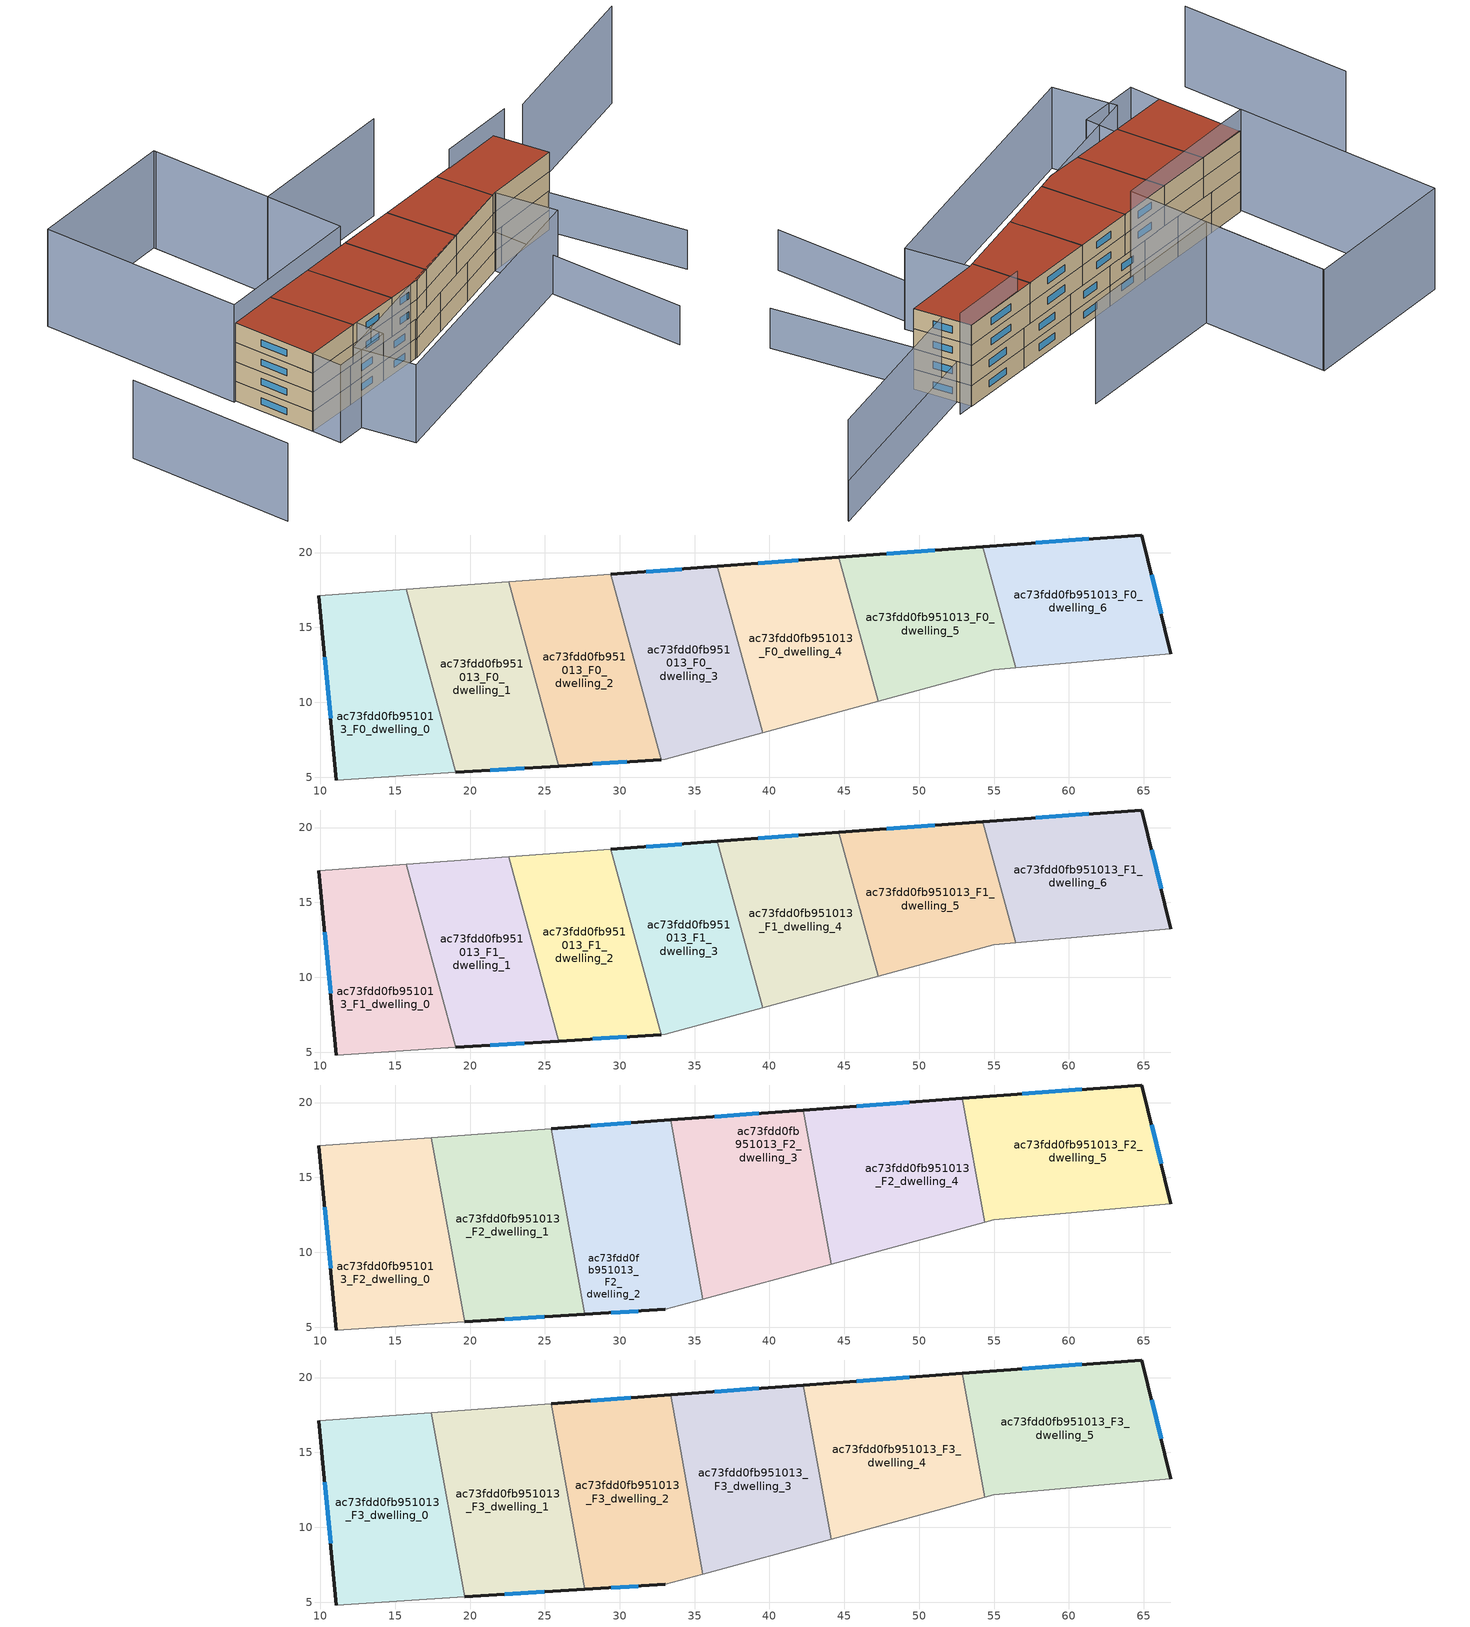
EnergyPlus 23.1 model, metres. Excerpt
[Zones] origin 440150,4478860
ac73fdd0fb951013_F0_dwelling_0
 floor ground (EU_floor_Construction): 15.72,17.54 19.05,5.31 11.08,4.81 9.89,17.11 z0
 wall outside (EU_wall_Construction): 9.89,17.11 11.08,4.81 z0:3
 wall to ac73fdd0fb951013_F0_dwelling_1 (EU_wall_Construction): 19.05,5.31 15.72,17.54 z0:3
 wall adiabatic (EU_wall_Construction): 11.08,4.81 19.05,5.31 / 15.72,17.54 9.89,17.11 z0:3
 window (EU_Window_Construction): 10.28,12.99 10.68,8.92 z1:2
ac73fdd0fb951013_F0_dwelling_1
 floor ground (EU_floor_Construction): 22.57,18.04 25.92,5.74 19.05,5.31 15.72,17.54 z0
 wall outside (EU_wall_Construction): 19.05,5.31 25.92,5.74 z0:3
 wall to ac73fdd0fb951013_F0_dwelling_2 (EU_wall_Construction): 25.92,5.74 22.57,18.04 z0:3
 wall adiabatic (EU_wall_Construction): 22.57,18.04 15.72,17.54 z0:3
 window (EU_Window_Construction): 21.35,5.45 23.63,5.6 z1:2
ac73fdd0fb951013_F0_dwelling_2
 floor ground (EU_floor_Construction): 29.38,18.55 32.76,6.17 25.92,5.74 22.57,18.04 z0
 wall outside (EU_wall_Construction): 25.92,5.74 32.76,6.17 z0:3
 wall to ac73fdd0fb951013_F0_dwelling_3 (EU_wall_Construction): 32.76,6.17 29.38,18.55 z0:3
 wall adiabatic (EU_wall_Construction): 29.38,18.55 22.57,18.04 z0:3
 window (EU_Window_Construction): 28.21,5.88 30.47,6.03 z1:2
ac73fdd0fb951013_F0_dwelling_3
 floor ground (EU_floor_Construction): 36.53,19.08 39.55,7.96 33.02,6.19 32.76,6.17 29.38,18.55 z0
 wall outside (EU_wall_Construction): 36.53,19.08 29.38,18.55 z0:3
 wall to ac73fdd0fb951013_F0_dwelling_4 (EU_wall_Construction): 39.55,7.96 36.53,19.08 z0:3
 wall adiabatic (EU_wall_Construction): 32.76,6.17 33.02,6.19 39.55,7.96 z0:3
 window (EU_Window_Construction): 34.14,18.9 31.77,18.72 z1:2
ac73fdd0fb951013_F0_dwelling_4
 floor ground (EU_floor_Construction): 44.64,19.68 47.25,10.06 39.55,7.96 36.53,19.08 z0
 wall outside (EU_wall_Construction): 44.64,19.68 36.53,19.08 z0:3
 wall to ac73fdd0fb951013_F0_dwelling_5 (EU_wall_Construction): 47.25,10.06 44.64,19.68 z0:3
 wall adiabatic (EU_wall_Construction): 39.55,7.96 47.25,10.06 z0:3
 window (EU_Window_Construction): 41.93,19.48 39.24,19.28 z1:2
ac73fdd0fb951013_F0_dwelling_5
 floor ground (EU_floor_Construction): 54.25,20.39 56.45,12.3 54.98,12.17 47.25,10.06 44.64,19.68 z0
 wall outside (EU_wall_Construction): 54.25,20.39 44.64,19.68 z0:3
 wall to ac73fdd0fb951013_F0_dwelling_6 (EU_wall_Construction): 56.45,12.3 54.25,20.39 z0:3
 wall adiabatic (EU_wall_Construction): 47.25,10.06 54.98,12.17 56.45,12.3 z0:3
 window (EU_Window_Construction): 51.04,20.15 47.85,19.91 z1:2
ac73fdd0fb951013_F0_dwelling_6
 floor ground (EU_floor_Construction): 64.87,21.17 66.81,13.25 56.45,12.3 54.25,20.39 z0
 wall outside (EU_wall_Construction): 66.81,13.25 64.87,21.17 54.25,20.39 z0:3
 wall adiabatic (EU_wall_Construction): 56.45,12.3 66.81,13.25 z0:3
 window (EU_Window_Construction): 61.32,20.91 57.8,20.65 / 66.16,15.9 65.52,18.53 z1:2
ac73fdd0fb951013_F1_dwelling_0
 floor to ac73fdd0fb951013_F0_dwelling_0 (EU_floor_Construction): 15.72,17.54 19.05,5.31 11.08,4.81 9.89,17.11 z3
 wall outside (EU_wall_Construction): 9.89,17.11 11.08,4.81 z3:6
 wall to ac73fdd0fb951013_F1_dwelling_1 (EU_wall_Construction): 19.05,5.31 15.72,17.54 z3:6
 wall adiabatic (EU_wall_Construction): 11.08,4.81 19.05,5.31 / 15.72,17.54 9.89,17.11 z3:6
 window (EU_Window_Construction): 10.28,12.99 10.68,8.92 z4:5
ac73fdd0fb951013_F1_dwelling_1
 floor to ac73fdd0fb951013_F0_dwelling_1 (EU_floor_Construction): 22.57,18.04 25.92,5.74 19.05,5.31 15.72,17.54 z3
 wall outside (EU_wall_Construction): 19.05,5.31 25.92,5.74 z3:6
 wall to ac73fdd0fb951013_F1_dwelling_2 (EU_wall_Construction): 25.92,5.74 22.57,18.04 z3:6
 wall adiabatic (EU_wall_Construction): 22.57,18.04 15.72,17.54 z3:6
 window (EU_Window_Construction): 21.35,5.45 23.63,5.6 z4:5
 ceiling adiabatic (EU_roof_Construction): 25.92,5.74 22.57,18.04 15.72,17.54 17.42,17.66 19.64,5.35 z6
ac73fdd0fb951013_F1_dwelling_2
 floor to ac73fdd0fb951013_F0_dwelling_2 (EU_floor_Construction): 29.38,18.55 32.76,6.17 25.92,5.74 22.57,18.04 z3
 wall outside (EU_wall_Construction): 25.92,5.74 32.76,6.17 z3:6
 wall to ac73fdd0fb951013_F1_dwelling_3 (EU_wall_Construction): 32.76,6.17 29.38,18.55 z3:6
 wall adiabatic (EU_wall_Construction): 29.38,18.55 22.57,18.04 z3:6
 window (EU_Window_Construction): 28.21,5.88 30.47,6.03 z4:5
 ceiling adiabatic (EU_roof_Construction): 27.65,5.85 25.41,18.25 22.57,18.04 25.92,5.74 z6
ac73fdd0fb951013_F1_dwelling_3
 floor to ac73fdd0fb951013_F0_dwelling_3 (EU_floor_Construction): 36.53,19.08 39.55,7.96 33.02,6.19 32.76,6.17 29.38,18.55 z3
 wall outside (EU_wall_Construction): 36.53,19.08 29.38,18.55 z3:6
 wall to ac73fdd0fb951013_F1_dwelling_4 (EU_wall_Construction): 39.55,7.96 36.53,19.08 z3:6
 wall adiabatic (EU_wall_Construction): 32.76,6.17 33.02,6.19 39.55,7.96 z3:6
 window (EU_Window_Construction): 34.14,18.9 31.77,18.72 z4:5
ac73fdd0fb951013_F1_dwelling_4
 floor to ac73fdd0fb951013_F0_dwelling_4 (EU_floor_Construction): 44.64,19.68 47.25,10.06 39.55,7.96 36.53,19.08 z3
 wall outside (EU_wall_Construction): 44.64,19.68 36.53,19.08 z3:6
 wall to ac73fdd0fb951013_F1_dwelling_5 (EU_wall_Construction): 47.25,10.06 44.64,19.68 z3:6
 wall adiabatic (EU_wall_Construction): 39.55,7.96 47.25,10.06 z3:6
 window (EU_Window_Construction): 41.93,19.48 39.24,19.28 z4:5
ac73fdd0fb951013_F1_dwelling_5
 floor to ac73fdd0fb951013_F0_dwelling_5 (EU_floor_Construction): 54.25,20.39 56.45,12.3 54.98,12.17 47.25,10.06 44.64,19.68 z3
 wall outside (EU_wall_Construction): 54.25,20.39 44.64,19.68 z3:6
 wall to ac73fdd0fb951013_F1_dwelling_6 (EU_wall_Construction): 56.45,12.3 54.25,20.39 z3:6
 wall adiabatic (EU_wall_Construction): 47.25,10.06 54.98,12.17 56.45,12.3 z3:6
 window (EU_Window_Construction): 51.04,20.15 47.85,19.91 z4:5
ac73fdd0fb951013_F1_dwelling_6
 floor to ac73fdd0fb951013_F0_dwelling_6 (EU_floor_Construction): 64.87,21.17 66.81,13.25 56.45,12.3 54.25,20.39 z3
 wall outside (EU_wall_Construction): 66.81,13.25 64.87,21.17 54.25,20.39 z3:6
 wall adiabatic (EU_wall_Construction): 56.45,12.3 66.81,13.25 z3:6
 window (EU_Window_Construction): 61.32,20.91 57.8,20.65 / 66.16,15.9 65.52,18.53 z4:5
ac73fdd0fb951013_F2_dwelling_0
 floor to ac73fdd0fb951013_F1_dwelling_0 (EU_floor_Construction): 15.72,17.54 19.05,5.31 11.08,4.81 9.89,17.11 z6
 floor to ac73fdd0fb951013_F1_dwelling_1 (EU_floor_Construction): 17.42,17.66 19.64,5.35 19.05,5.31 15.72,17.54 z6
 wall outside (EU_wall_Construction): 9.89,17.11 11.08,4.81 z6:9
 wall to ac73fdd0fb951013_F2_dwelling_1 (EU_wall_Construction): 19.65,5.34 17.42,17.66 z6:9
 wall adiabatic (EU_wall_Construction): 11.08,4.81 19.65,5.34 / 17.42,17.66 9.89,17.11 z6:9
 window (EU_Window_Construction): 10.28,12.99 10.68,8.92 z7:8
ac73fdd0fb951013_F2_dwelling_1
 floor adiabatic (EU_floor_Construction): 25.41,18.25 27.65,5.85 19.65,5.34 17.42,17.66 z6
 wall outside (EU_wall_Construction): 19.65,5.34 27.65,5.85 z6:9
 wall to ac73fdd0fb951013_F2_dwelling_2 (EU_wall_Construction): 27.65,5.85 25.41,18.25 z6:9
 wall adiabatic (EU_wall_Construction): 25.41,18.25 17.42,17.66 z6:9
 window (EU_Window_Construction): 22.32,5.51 24.97,5.68 z7:8
ac73fdd0fb951013_F2_dwelling_2
 floor to ac73fdd0fb951013_F1_dwelling_2 (EU_floor_Construction): 29.38,18.55 32.75,6.17 27.65,5.85 25.41,18.25 z6
 floor to ac73fdd0fb951013_F1_dwelling_3 (EU_floor_Construction): 33.39,18.84 35.55,6.88 33.02,6.19 32.75,6.17 29.38,18.55 z6
 wall outside (EU_wall_Construction): 33.39,18.84 25.41,18.25 / 27.65,5.85 33.02,6.19 z6:9
 wall to ac73fdd0fb951013_F2_dwelling_3 (EU_wall_Construction): 35.55,6.88 33.39,18.84 z6:9
 wall adiabatic (EU_wall_Construction): 33.02,6.19 35.55,6.88 z6:9
 window (EU_Window_Construction): 30.72,18.65 28.08,18.45 / 29.44,5.96 31.23,6.07 z7:8
ac73fdd0fb951013_F2_dwelling_3
 floor to ac73fdd0fb951013_F1_dwelling_3 (EU_floor_Construction): 36.53,19.08 39.55,7.97 35.55,6.88 33.39,18.84 z6
 floor to ac73fdd0fb951013_F1_dwelling_4 (EU_floor_Construction): 42.26,19.5 44.12,9.21 39.55,7.97 36.53,19.08 z6
 wall outside (EU_wall_Construction): 42.26,19.5 33.39,18.84 z6:9
 wall to ac73fdd0fb951013_F2_dwelling_4 (EU_wall_Construction): 44.12,9.21 42.26,19.5 z6:9
 wall adiabatic (EU_wall_Construction): 35.55,6.88 44.12,9.21 z6:9
 window (EU_Window_Construction): 39.3,19.28 36.36,19.06 z7:8
ac73fdd0fb951013_F2_dwelling_4
 floor to ac73fdd0fb951013_F1_dwelling_4 (EU_floor_Construction): 44.64,19.68 47.25,10.06 44.12,9.21 42.26,19.5 z6
 floor to ac73fdd0fb951013_F1_dwelling_5 (EU_floor_Construction): 52.89,20.29 54.39,12.01 47.25,10.06 44.64,19.68 z6
 wall outside (EU_wall_Construction): 52.89,20.29 42.26,19.5 z6:9
 wall to ac73fdd0fb951013_F2_dwelling_5 (EU_wall_Construction): 54.39,12.01 52.89,20.29 z6:9
 wall adiabatic (EU_wall_Construction): 44.12,9.21 54.39,12.01 z6:9
 window (EU_Window_Construction): 49.34,20.02 45.81,19.76 z7:8
ac73fdd0fb951013_F2_dwelling_5
 floor to ac73fdd0fb951013_F1_dwelling_5 (EU_floor_Construction): 54.25,20.39 56.45,12.31 54.98,12.17 54.39,12.01 52.89,20.29 z6
 floor to ac73fdd0fb951013_F1_dwelling_6 (EU_floor_Construction): 64.87,21.17 66.81,13.25 56.45,12.31 54.25,20.39 z6
 wall outside (EU_wall_Construction): 66.81,13.25 64.87,21.17 52.89,20.29 z6:9
 wall adiabatic (EU_wall_Construction): 54.39,12.01 54.98,12.17 66.81,13.25 z6:9
 window (EU_Window_Construction): 66.16,15.9 65.52,18.53 / 60.87,20.88 56.9,20.58 z7:8
ac73fdd0fb951013_F3_dwelling_0
 floor to ac73fdd0fb951013_F2_dwelling_0 (EU_floor_Construction): 17.42,17.66 19.65,5.34 11.08,4.81 9.89,17.11 z9
 wall outside (EU_wall_Construction): 9.89,17.11 11.08,4.81 z9:12
 wall to ac73fdd0fb951013_F3_dwelling_1 (EU_wall_Construction): 19.65,5.34 17.42,17.66 z9:12
 wall adiabatic (EU_wall_Construction): 11.08,4.81 19.65,5.34 / 17.42,17.66 9.89,17.11 z9:12
 window (EU_Window_Construction): 10.28,12.99 10.68,8.92 z10:11
 roof outside (EU_roof_Construction): 19.65,5.34 17.42,17.66 9.89,17.11 11.08,4.81 z12
ac73fdd0fb951013_F3_dwelling_1
 floor to ac73fdd0fb951013_F2_dwelling_1 (EU_floor_Construction): 25.41,18.25 27.65,5.85 19.65,5.34 17.42,17.66 z9
 wall outside (EU_wall_Construction): 19.65,5.34 27.65,5.85 z9:12
 wall to ac73fdd0fb951013_F3_dwelling_2 (EU_wall_Construction): 27.65,5.85 25.41,18.25 z9:12
 wall adiabatic (EU_wall_Construction): 25.41,18.25 17.42,17.66 z9:12
 window (EU_Window_Construction): 22.32,5.51 24.97,5.68 z10:11
 roof outside (EU_roof_Construction): 27.65,5.85 25.41,18.25 17.42,17.66 19.65,5.34 z12
ac73fdd0fb951013_F3_dwelling_2
 floor to ac73fdd0fb951013_F2_dwelling_2 (EU_floor_Construction): 33.39,18.84 35.55,6.88 33.02,6.19 27.65,5.85 25.41,18.25 z9
 wall outside (EU_wall_Construction): 33.39,18.84 25.41,18.25 / 27.65,5.85 33.02,6.19 z9:12
 wall to ac73fdd0fb951013_F3_dwelling_3 (EU_wall_Construction): 35.55,6.88 33.39,18.84 z9:12
 wall adiabatic (EU_wall_Construction): 33.02,6.19 35.55,6.88 z9:12
 window (EU_Window_Construction): 30.72,18.65 28.08,18.45 / 29.44,5.96 31.23,6.07 z10:11
 roof outside (EU_roof_Construction): 35.55,6.88 33.39,18.84 25.41,18.25 27.65,5.85 33.02,6.19 z12
ac73fdd0fb951013_F3_dwelling_3
 floor to ac73fdd0fb951013_F2_dwelling_3 (EU_floor_Construction): 42.26,19.5 44.12,9.21 35.55,6.88 33.39,18.84 z9
 wall outside (EU_wall_Construction): 42.26,19.5 33.39,18.84 z9:12
 wall to ac73fdd0fb951013_F3_dwelling_4 (EU_wall_Construction): 44.12,9.21 42.26,19.5 z9:12
 wall adiabatic (EU_wall_Construction): 35.55,6.88 44.12,9.21 z9:12
 window (EU_Window_Construction): 39.3,19.28 36.36,19.06 z10:11
 roof outside (EU_roof_Construction): 44.12,9.21 42.26,19.5 33.39,18.84 35.55,6.88 z12
ac73fdd0fb951013_F3_dwelling_4
 floor to ac73fdd0fb951013_F2_dwelling_4 (EU_floor_Construction): 52.89,20.29 54.39,12.01 44.12,9.21 42.26,19.5 z9
 wall outside (EU_wall_Construction): 52.89,20.29 42.26,19.5 z9:12
 wall to ac73fdd0fb951013_F3_dwelling_5 (EU_wall_Construction): 54.39,12.01 52.89,20.29 z9:12
 wall adiabatic (EU_wall_Construction): 44.12,9.21 54.39,12.01 z9:12
 window (EU_Window_Construction): 49.34,20.02 45.81,19.76 z10:11
 roof outside (EU_roof_Construction): 54.39,12.01 52.89,20.29 42.26,19.5 44.12,9.21 z12
ac73fdd0fb951013_F3_dwelling_5
 floor to ac73fdd0fb951013_F2_dwelling_5 (EU_floor_Construction): 64.87,21.17 66.81,13.25 54.98,12.17 54.39,12.01 52.89,20.29 z9
 wall outside (EU_wall_Construction): 66.81,13.25 64.87,21.17 52.89,20.29 z9:12
 wall adiabatic (EU_wall_Construction): 54.39,12.01 54.98,12.17 66.81,13.25 z9:12
 window (EU_Window_Construction): 66.16,15.9 65.52,18.53 / 60.87,20.88 56.9,20.58 z10:11
 roof outside (EU_roof_Construction): 66.81,13.25 64.87,21.17 52.89,20.29 54.39,12.01 54.98,12.17 z12
shading: -8.93,18 -6.87,-6.72 / 11.43,0.33 11.08,4.81 / 11.08,4.81 20.2,5.53 / 20.2,5.53 20.56,1.06 / 20.56,1.06 11.43,0.33 / 57.3,3.38 17.94,-6.98 / 17.94,-6.98 15.63,1.81 / 15.63,1.81 54.98,12.17 / 54.98,12.17 57.3,3.38 z0:12; 57.67,-17.24 54.98,12.17 / 71.62,-6.22 64.91,19.02 / 64.91,19.02 94.5,26.89 z0:6; 94.5,26.88 69.52,20.22 / 67.22,21.35 55.37,20.34 / 54.32,32.4 31.44,30.49 / 31.44,30.49 29.94,48.53 / 29.92,48.72 32.46,18.91 / 32.46,18.91 9.56,16.96 / 9.56,16.96 7.02,46.77 / 7.02,46.77 29.92,48.72 z0:15
[Building]
EU S2 Campaign: North Axis=0; Terrain=City; Solar Distribution=FullExterior
[Site:Location]
Madrid: Latitude=40.5; Longitude=-3.5; Time Zone=1; Elevation=609
[SizingPeriod:WeatherFileDays]
AnnualSizingPeriod: Begin Month=1; Begin Day of Month=1; End Month=12; End Day of Month=31; Day of Week for Start Day=Monday; Use Weather File Daylight Saving Period=No; Use Weather File Rain and Snow Indicators=No
[MATERIAL]
EU_InternalMass_Material: Roughness=MediumRough; Thickness=0.1; Conductivity=1; Density=1800; Specific Heat=900; Thermal Absorptance=0.9; Solar Absorptance=0.7; Visible Absorptance=0.7
[MATERIAL:NOMASS] Roughness=MediumRough; Thermal Absorptance=0.9; Solar Absorptance=0.7; Visible Absorptance=0.7
Name | Thermal Resistance
EU_wall_NoMass | 0.459673
EU_roof_NoMass | 0.495815
EU_floor_NoMass | 0.788942
[WINDOWMATERIAL:SIMPLEGLAZINGSYSTEM]
EU_Window_SimpleGlazing: UFactor=4.26103; Solar Heat Gain Coefficient=0.85; Visible Transmittance=0.85
[CONSTRUCTION]
EU_wall_Construction: EU_wall_NoMass
EU_roof_Construction: EU_roof_NoMass
EU_floor_Construction: EU_floor_NoMass
EU_Window_Construction: EU_Window_SimpleGlazing
EU_InternalMass_Construction: EU_InternalMass_Material
[ZONE] Type=1; Multiplier=1; Ceiling Height=autocalculate; Floor Area=autocalculate; Part of Total Floor Area=Yes
Name | Volume
ac73fdd0fb951013_F0_dwelling_0; ac73fdd0fb951013_F1_dwelling_0 | 257.201
ac73fdd0fb951013_F2_dwelling_0; ac73fdd0fb951013_F3_dwelling_0 | 300.085
ac73fdd0fb951013_F0_dwelling_1; ac73fdd0fb951013_F1_dwelling_1 | 257.223
ac73fdd0fb951013_F2_dwelling_1; ac73fdd0fb951013_F3_dwelling_1 | 300.065
ac73fdd0fb951013_F0_dwelling_2; ac73fdd0fb951013_F1_dwelling_2 | 257.214
ac73fdd0fb951013_F2_dwelling_2; ac73fdd0fb951013_F3_dwelling_2 | 300.074
ac73fdd0fb951013_F0_dwelling_3; ac73fdd0fb951013_F1_dwelling_3 | 257.212
ac73fdd0fb951013_F2_dwelling_3; ac73fdd0fb951013_F3_dwelling_3 | 300.075
ac73fdd0fb951013_F0_dwelling_4; ac73fdd0fb951013_F1_dwelling_4 | 257.22
ac73fdd0fb951013_F2_dwelling_4; ac73fdd0fb951013_F3_dwelling_4 | 300.08
ac73fdd0fb951013_F0_dwelling_5; ac73fdd0fb951013_F1_dwelling_5 | 257.207
ac73fdd0fb951013_F2_dwelling_5; ac73fdd0fb951013_F3_dwelling_5 | 300.072
ac73fdd0fb951013_F0_dwelling_6; ac73fdd0fb951013_F1_dwelling_6 | 257.21
[INTERNALMASS] Construction=EU_InternalMass_Construction
Name | Zone or ZoneList | Surface Area
ac73fdd0fb951013_F0_dwelling_0_EU_InternalMass | ac73fdd0fb951013_F0_dwelling_0 | 85.7338
ac73fdd0fb951013_F0_dwelling_1_EU_InternalMass | ac73fdd0fb951013_F0_dwelling_1 | 85.7409
ac73fdd0fb951013_F0_dwelling_2_EU_InternalMass | ac73fdd0fb951013_F0_dwelling_2 | 85.7378
ac73fdd0fb951013_F0_dwelling_3_EU_InternalMass | ac73fdd0fb951013_F0_dwelling_3 | 85.7372
ac73fdd0fb951013_F0_dwelling_4_EU_InternalMass | ac73fdd0fb951013_F0_dwelling_4 | 85.7398
ac73fdd0fb951013_F0_dwelling_5_EU_InternalMass | ac73fdd0fb951013_F0_dwelling_5 | 85.7357
ac73fdd0fb951013_F0_dwelling_6_EU_InternalMass | ac73fdd0fb951013_F0_dwelling_6 | 85.7367
ac73fdd0fb951013_F1_dwelling_0_EU_InternalMass | ac73fdd0fb951013_F1_dwelling_0 | 85.7338
ac73fdd0fb951013_F1_dwelling_1_EU_InternalMass | ac73fdd0fb951013_F1_dwelling_1 | 85.7409
ac73fdd0fb951013_F1_dwelling_2_EU_InternalMass | ac73fdd0fb951013_F1_dwelling_2 | 85.7378
ac73fdd0fb951013_F1_dwelling_3_EU_InternalMass | ac73fdd0fb951013_F1_dwelling_3 | 85.7372
ac73fdd0fb951013_F1_dwelling_4_EU_InternalMass | ac73fdd0fb951013_F1_dwelling_4 | 85.7398
ac73fdd0fb951013_F1_dwelling_5_EU_InternalMass | ac73fdd0fb951013_F1_dwelling_5 | 85.7357
ac73fdd0fb951013_F1_dwelling_6_EU_InternalMass | ac73fdd0fb951013_F1_dwelling_6 | 85.7367
ac73fdd0fb951013_F2_dwelling_0_EU_InternalMass | ac73fdd0fb951013_F2_dwelling_0 | 100.028
ac73fdd0fb951013_F2_dwelling_1_EU_InternalMass | ac73fdd0fb951013_F2_dwelling_1 | 100.022
ac73fdd0fb951013_F2_dwelling_2_EU_InternalMass | ac73fdd0fb951013_F2_dwelling_2 | 100.025
ac73fdd0fb951013_F2_dwelling_3_EU_InternalMass | ac73fdd0fb951013_F2_dwelling_3 | 100.025
ac73fdd0fb951013_F2_dwelling_4_EU_InternalMass | ac73fdd0fb951013_F2_dwelling_4 | 100.027
ac73fdd0fb951013_F2_dwelling_5_EU_InternalMass | ac73fdd0fb951013_F2_dwelling_5 | 100.024
ac73fdd0fb951013_F3_dwelling_0_EU_InternalMass | ac73fdd0fb951013_F3_dwelling_0 | 100.028
ac73fdd0fb951013_F3_dwelling_1_EU_InternalMass | ac73fdd0fb951013_F3_dwelling_1 | 100.022
ac73fdd0fb951013_F3_dwelling_2_EU_InternalMass | ac73fdd0fb951013_F3_dwelling_2 | 100.025
ac73fdd0fb951013_F3_dwelling_3_EU_InternalMass | ac73fdd0fb951013_F3_dwelling_3 | 100.025
ac73fdd0fb951013_F3_dwelling_4_EU_InternalMass | ac73fdd0fb951013_F3_dwelling_4 | 100.027
ac73fdd0fb951013_F3_dwelling_5_EU_InternalMass | ac73fdd0fb951013_F3_dwelling_5 | 100.024
[OTHEREQUIPMENT] Fuel Type=Electricity; Design Level Calculation Method=Watts/Area; Power per Zone Floor Area=1; Fraction Latent=0; Fraction Radiant=0; Fraction Lost=0; Carbon Dioxide Generation Rate=0; EndUse Subcategory=EU_Step8_InternalGains
Name | Zone or ZoneList or Space or SpaceList | Schedule
EU_Step8_InternalGain_ac73fdd0fb951013_F0_dwelling_0_f000 | ac73fdd0fb951013_F0_dwelling_0 | EU_Step8_GainSchedule_ac73fdd0fb951013_F0_dwelling_0_f000
EU_Step8_InternalGain_ac73fdd0fb951013_F0_dwelling_1_f000 | ac73fdd0fb951013_F0_dwelling_1 | EU_Step8_GainSchedule_ac73fdd0fb951013_F0_dwelling_1_f000
EU_Step8_InternalGain_ac73fdd0fb951013_F0_dwelling_2_f000 | ac73fdd0fb951013_F0_dwelling_2 | EU_Step8_GainSchedule_ac73fdd0fb951013_F0_dwelling_2_f000
EU_Step8_InternalGain_ac73fdd0fb951013_F0_dwelling_3_f000 | ac73fdd0fb951013_F0_dwelling_3 | EU_Step8_GainSchedule_ac73fdd0fb951013_F0_dwelling_3_f000
EU_Step8_InternalGain_ac73fdd0fb951013_F0_dwelling_4_f000 | ac73fdd0fb951013_F0_dwelling_4 | EU_Step8_GainSchedule_ac73fdd0fb951013_F0_dwelling_4_f000
EU_Step8_InternalGain_ac73fdd0fb951013_F0_dwelling_5_f000 | ac73fdd0fb951013_F0_dwelling_5 | EU_Step8_GainSchedule_ac73fdd0fb951013_F0_dwelling_5_f000
EU_Step8_InternalGain_ac73fdd0fb951013_F0_dwelling_6_f000 | ac73fdd0fb951013_F0_dwelling_6 | EU_Step8_GainSchedule_ac73fdd0fb951013_F0_dwelling_6_f000
EU_Step8_InternalGain_ac73fdd0fb951013_F1_dwelling_0_f000 | ac73fdd0fb951013_F1_dwelling_0 | EU_Step8_GainSchedule_ac73fdd0fb951013_F1_dwelling_0_f000
EU_Step8_InternalGain_ac73fdd0fb951013_F1_dwelling_1_f000 | ac73fdd0fb951013_F1_dwelling_1 | EU_Step8_GainSchedule_ac73fdd0fb951013_F1_dwelling_1_f000
EU_Step8_InternalGain_ac73fdd0fb951013_F1_dwelling_2_f000 | ac73fdd0fb951013_F1_dwelling_2 | EU_Step8_GainSchedule_ac73fdd0fb951013_F1_dwelling_2_f000
EU_Step8_InternalGain_ac73fdd0fb951013_F1_dwelling_3_f000 | ac73fdd0fb951013_F1_dwelling_3 | EU_Step8_GainSchedule_ac73fdd0fb951013_F1_dwelling_3_f000
EU_Step8_InternalGain_ac73fdd0fb951013_F1_dwelling_4_f000 | ac73fdd0fb951013_F1_dwelling_4 | EU_Step8_GainSchedule_ac73fdd0fb951013_F1_dwelling_4_f000
EU_Step8_InternalGain_ac73fdd0fb951013_F1_dwelling_5_f000 | ac73fdd0fb951013_F1_dwelling_5 | EU_Step8_GainSchedule_ac73fdd0fb951013_F1_dwelling_5_f000
EU_Step8_InternalGain_ac73fdd0fb951013_F1_dwelling_6_f000 | ac73fdd0fb951013_F1_dwelling_6 | EU_Step8_GainSchedule_ac73fdd0fb951013_F1_dwelling_6_f000
EU_Step8_InternalGain_ac73fdd0fb951013_F2_dwelling_0_f000 | ac73fdd0fb951013_F2_dwelling_0 | EU_Step8_GainSchedule_ac73fdd0fb951013_F2_dwelling_0_f000
EU_Step8_InternalGain_ac73fdd0fb951013_F2_dwelling_1_f000 | ac73fdd0fb951013_F2_dwelling_1 | EU_Step8_GainSchedule_ac73fdd0fb951013_F2_dwelling_1_f000
EU_Step8_InternalGain_ac73fdd0fb951013_F2_dwelling_2_f000 | ac73fdd0fb951013_F2_dwelling_2 | EU_Step8_GainSchedule_ac73fdd0fb951013_F2_dwelling_2_f000
EU_Step8_InternalGain_ac73fdd0fb951013_F2_dwelling_3_f000 | ac73fdd0fb951013_F2_dwelling_3 | EU_Step8_GainSchedule_ac73fdd0fb951013_F2_dwelling_3_f000
EU_Step8_InternalGain_ac73fdd0fb951013_F2_dwelling_4_f000 | ac73fdd0fb951013_F2_dwelling_4 | EU_Step8_GainSchedule_ac73fdd0fb951013_F2_dwelling_4_f000
EU_Step8_InternalGain_ac73fdd0fb951013_F2_dwelling_5_f000 | ac73fdd0fb951013_F2_dwelling_5 | EU_Step8_GainSchedule_ac73fdd0fb951013_F2_dwelling_5_f000
EU_Step8_InternalGain_ac73fdd0fb951013_F3_dwelling_0_f000 | ac73fdd0fb951013_F3_dwelling_0 | EU_Step8_GainSchedule_ac73fdd0fb951013_F3_dwelling_0_f000
EU_Step8_InternalGain_ac73fdd0fb951013_F3_dwelling_1_f000 | ac73fdd0fb951013_F3_dwelling_1 | EU_Step8_GainSchedule_ac73fdd0fb951013_F3_dwelling_1_f000
EU_Step8_InternalGain_ac73fdd0fb951013_F3_dwelling_2_f000 | ac73fdd0fb951013_F3_dwelling_2 | EU_Step8_GainSchedule_ac73fdd0fb951013_F3_dwelling_2_f000
EU_Step8_InternalGain_ac73fdd0fb951013_F3_dwelling_3_f000 | ac73fdd0fb951013_F3_dwelling_3 | EU_Step8_GainSchedule_ac73fdd0fb951013_F3_dwelling_3_f000
EU_Step8_InternalGain_ac73fdd0fb951013_F3_dwelling_4_f000 | ac73fdd0fb951013_F3_dwelling_4 | EU_Step8_GainSchedule_ac73fdd0fb951013_F3_dwelling_4_f000
EU_Step8_InternalGain_ac73fdd0fb951013_F3_dwelling_5_f000 | ac73fdd0fb951013_F3_dwelling_5 | EU_Step8_GainSchedule_ac73fdd0fb951013_F3_dwelling_5_f000
[ZONEVENTILATION:DESIGNFLOWRATE] Schedule=EU_AlwaysOn; Design Flow Rate Calculation Method=AirChanges/Hour; Air Changes per Hour=0.719161; Ventilation Type=Natural; Fan Pressure Rise=0; Fan Total Efficiency=1; Constant Term Coefficient=1; Temperature Term Coefficient=0; Velocity Term Coefficient=0; Velocity Squared Term Coefficient=0; Minimum Indoor Temperature=-100; Maximum Indoor Temperature=100; Delta Temperature=-100; Minimum Outdoor Temperature=-100; Maximum Outdoor Temperature=100; Maximum Wind Speed=40
Name | Zone or ZoneList or Space or SpaceList
EU_ConstantAir_ac73fdd0fb951013_F0_dwelling_0 | ac73fdd0fb951013_F0_dwelling_0
EU_ConstantAir_ac73fdd0fb951013_F0_dwelling_1 | ac73fdd0fb951013_F0_dwelling_1
EU_ConstantAir_ac73fdd0fb951013_F0_dwelling_2 | ac73fdd0fb951013_F0_dwelling_2
EU_ConstantAir_ac73fdd0fb951013_F0_dwelling_3 | ac73fdd0fb951013_F0_dwelling_3
EU_ConstantAir_ac73fdd0fb951013_F0_dwelling_4 | ac73fdd0fb951013_F0_dwelling_4
EU_ConstantAir_ac73fdd0fb951013_F0_dwelling_5 | ac73fdd0fb951013_F0_dwelling_5
EU_ConstantAir_ac73fdd0fb951013_F0_dwelling_6 | ac73fdd0fb951013_F0_dwelling_6
EU_ConstantAir_ac73fdd0fb951013_F1_dwelling_0 | ac73fdd0fb951013_F1_dwelling_0
EU_ConstantAir_ac73fdd0fb951013_F1_dwelling_1 | ac73fdd0fb951013_F1_dwelling_1
EU_ConstantAir_ac73fdd0fb951013_F1_dwelling_2 | ac73fdd0fb951013_F1_dwelling_2
EU_ConstantAir_ac73fdd0fb951013_F1_dwelling_3 | ac73fdd0fb951013_F1_dwelling_3
EU_ConstantAir_ac73fdd0fb951013_F1_dwelling_4 | ac73fdd0fb951013_F1_dwelling_4
EU_ConstantAir_ac73fdd0fb951013_F1_dwelling_5 | ac73fdd0fb951013_F1_dwelling_5
EU_ConstantAir_ac73fdd0fb951013_F1_dwelling_6 | ac73fdd0fb951013_F1_dwelling_6
EU_ConstantAir_ac73fdd0fb951013_F2_dwelling_0 | ac73fdd0fb951013_F2_dwelling_0
EU_ConstantAir_ac73fdd0fb951013_F2_dwelling_1 | ac73fdd0fb951013_F2_dwelling_1
EU_ConstantAir_ac73fdd0fb951013_F2_dwelling_2 | ac73fdd0fb951013_F2_dwelling_2
EU_ConstantAir_ac73fdd0fb951013_F2_dwelling_3 | ac73fdd0fb951013_F2_dwelling_3
EU_ConstantAir_ac73fdd0fb951013_F2_dwelling_4 | ac73fdd0fb951013_F2_dwelling_4
EU_ConstantAir_ac73fdd0fb951013_F2_dwelling_5 | ac73fdd0fb951013_F2_dwelling_5
EU_ConstantAir_ac73fdd0fb951013_F3_dwelling_0 | ac73fdd0fb951013_F3_dwelling_0
EU_ConstantAir_ac73fdd0fb951013_F3_dwelling_1 | ac73fdd0fb951013_F3_dwelling_1
EU_ConstantAir_ac73fdd0fb951013_F3_dwelling_2 | ac73fdd0fb951013_F3_dwelling_2
EU_ConstantAir_ac73fdd0fb951013_F3_dwelling_3 | ac73fdd0fb951013_F3_dwelling_3
EU_ConstantAir_ac73fdd0fb951013_F3_dwelling_4 | ac73fdd0fb951013_F3_dwelling_4
EU_ConstantAir_ac73fdd0fb951013_F3_dwelling_5 | ac73fdd0fb951013_F3_dwelling_5
[HVACTEMPLATE:THERMOSTAT] Constant Heating Setpoint=20; Constant Cooling Setpoint=50
EU_HeatOnly_ac73fdd0fb951013_F0_dwelling_0; EU_HeatOnly_ac73fdd0fb951013_F0_dwelling_1; EU_HeatOnly_ac73fdd0fb951013_F0_dwelling_2; EU_HeatOnly_ac73fdd0fb951013_F0_dwelling_3; EU_HeatOnly_ac73fdd0fb951013_F0_dwelling_4; EU_HeatOnly_ac73fdd0fb951013_F0_dwelling_5; EU_HeatOnly_ac73fdd0fb951013_F0_dwelling_6; EU_HeatOnly_ac73fdd0fb951013_F1_dwelling_0; EU_HeatOnly_ac73fdd0fb951013_F1_dwelling_1; EU_HeatOnly_ac73fdd0fb951013_F1_dwelling_2; EU_HeatOnly_ac73fdd0fb951013_F1_dwelling_3; EU_HeatOnly_ac73fdd0fb951013_F1_dwelling_4; EU_HeatOnly_ac73fdd0fb951013_F1_dwelling_5; EU_HeatOnly_ac73fdd0fb951013_F1_dwelling_6; EU_HeatOnly_ac73fdd0fb951013_F2_dwelling_0; EU_HeatOnly_ac73fdd0fb951013_F2_dwelling_1; EU_HeatOnly_ac73fdd0fb951013_F2_dwelling_2; EU_HeatOnly_ac73fdd0fb951013_F2_dwelling_3; EU_HeatOnly_ac73fdd0fb951013_F2_dwelling_4; EU_HeatOnly_ac73fdd0fb951013_F2_dwelling_5; EU_HeatOnly_ac73fdd0fb951013_F3_dwelling_0; EU_HeatOnly_ac73fdd0fb951013_F3_dwelling_1; EU_HeatOnly_ac73fdd0fb951013_F3_dwelling_2; EU_HeatOnly_ac73fdd0fb951013_F3_dwelling_3; EU_HeatOnly_ac73fdd0fb951013_F3_dwelling_4; EU_HeatOnly_ac73fdd0fb951013_F3_dwelling_5
[HVACTEMPLATE:ZONE:IDEALLOADSAIRSYSTEM] System Availability Schedule=EU_AlwaysOn; Maximum Heating Supply Air Temperature=50; Minimum Cooling Supply Air Temperature=13; Maximum Heating Supply Air Humidity Ratio=0.0156; Minimum Cooling Supply Air Humidity Ratio=0.0077; Heating Limit=NoLimit; Cooling Limit=NoLimit; Heating Availability Schedule=EU_AlwaysOn; Cooling Availability Schedule=EU_CoolingOff; Dehumidification Control Type=ConstantSensibleHeatRatio; Cooling Sensible Heat Ratio=0.7; Dehumidification Setpoint=60; Humidification Control Type=None; Humidification Setpoint=30; Outdoor Air Method=None; Outdoor Air Flow Rate per Person=0.00944; Outdoor Air Flow Rate per Zone Floor Area=0; Outdoor Air Flow Rate per Zone=0; Demand Controlled Ventilation Type=None; Outdoor Air Economizer Type=NoEconomizer; Heat Recovery Type=None; Sensible Heat Recovery Effectiveness=0.7; Latent Heat Recovery Effectiveness=0.65
Name | Template Thermostat
ac73fdd0fb951013_F0_dwelling_0 | EU_HeatOnly_ac73fdd0fb951013_F0_dwelling_0
ac73fdd0fb951013_F0_dwelling_1 | EU_HeatOnly_ac73fdd0fb951013_F0_dwelling_1
ac73fdd0fb951013_F0_dwelling_2 | EU_HeatOnly_ac73fdd0fb951013_F0_dwelling_2
ac73fdd0fb951013_F0_dwelling_3 | EU_HeatOnly_ac73fdd0fb951013_F0_dwelling_3
ac73fdd0fb951013_F0_dwelling_4 | EU_HeatOnly_ac73fdd0fb951013_F0_dwelling_4
ac73fdd0fb951013_F0_dwelling_5 | EU_HeatOnly_ac73fdd0fb951013_F0_dwelling_5
ac73fdd0fb951013_F0_dwelling_6 | EU_HeatOnly_ac73fdd0fb951013_F0_dwelling_6
ac73fdd0fb951013_F1_dwelling_0 | EU_HeatOnly_ac73fdd0fb951013_F1_dwelling_0
ac73fdd0fb951013_F1_dwelling_1 | EU_HeatOnly_ac73fdd0fb951013_F1_dwelling_1
ac73fdd0fb951013_F1_dwelling_2 | EU_HeatOnly_ac73fdd0fb951013_F1_dwelling_2
ac73fdd0fb951013_F1_dwelling_3 | EU_HeatOnly_ac73fdd0fb951013_F1_dwelling_3
ac73fdd0fb951013_F1_dwelling_4 | EU_HeatOnly_ac73fdd0fb951013_F1_dwelling_4
ac73fdd0fb951013_F1_dwelling_5 | EU_HeatOnly_ac73fdd0fb951013_F1_dwelling_5
ac73fdd0fb951013_F1_dwelling_6 | EU_HeatOnly_ac73fdd0fb951013_F1_dwelling_6
ac73fdd0fb951013_F2_dwelling_0 | EU_HeatOnly_ac73fdd0fb951013_F2_dwelling_0
ac73fdd0fb951013_F2_dwelling_1 | EU_HeatOnly_ac73fdd0fb951013_F2_dwelling_1
ac73fdd0fb951013_F2_dwelling_2 | EU_HeatOnly_ac73fdd0fb951013_F2_dwelling_2
ac73fdd0fb951013_F2_dwelling_3 | EU_HeatOnly_ac73fdd0fb951013_F2_dwelling_3
ac73fdd0fb951013_F2_dwelling_4 | EU_HeatOnly_ac73fdd0fb951013_F2_dwelling_4
ac73fdd0fb951013_F2_dwelling_5 | EU_HeatOnly_ac73fdd0fb951013_F2_dwelling_5
ac73fdd0fb951013_F3_dwelling_0 | EU_HeatOnly_ac73fdd0fb951013_F3_dwelling_0
ac73fdd0fb951013_F3_dwelling_1 | EU_HeatOnly_ac73fdd0fb951013_F3_dwelling_1
ac73fdd0fb951013_F3_dwelling_2 | EU_HeatOnly_ac73fdd0fb951013_F3_dwelling_2
ac73fdd0fb951013_F3_dwelling_3 | EU_HeatOnly_ac73fdd0fb951013_F3_dwelling_3
ac73fdd0fb951013_F3_dwelling_4 | EU_HeatOnly_ac73fdd0fb951013_F3_dwelling_4
ac73fdd0fb951013_F3_dwelling_5 | EU_HeatOnly_ac73fdd0fb951013_F3_dwelling_5
[SIZING:ZONE] Zone Cooling Design Supply Air Temperature Input Method=SupplyAirTemperature; Zone Cooling Design Supply Air Temperature=13; Zone Heating Design Supply Air Temperature Input Method=SupplyAirTemperature; Zone Heating Design Supply Air Temperature=50; Zone Cooling Design Supply Air Humidity Ratio=0.008; Zone Heating Design Supply Air Humidity Ratio=0.008; Cooling Design Air Flow Method=DesignDay; Cooling Design Air Flow Rate=0; Cooling Minimum Air Flow per Zone Floor Area=0.000762; Cooling Minimum Air Flow=0; Cooling Minimum Air Flow Fraction=0.2; Heating Design Air Flow Method=DesignDay; Heating Design Air Flow Rate=0; Heating Maximum Air Flow per Zone Floor Area=0.002032; Heating Maximum Air Flow=0.141576; Heating Maximum Air Flow Fraction=0.3; Account for Dedicated Outdoor Air System=No; Dedicated Outdoor Air System Control Strategy=NeutralSupplyAir; Dedicated Outdoor Air Low Setpoint Temperature for Design=autosize; Dedicated Outdoor Air High Setpoint Temperature for Design=autosize; Zone Load Sizing Method=Sensible Load Only No Latent Load; Zone Latent Cooling Design Supply Air Humidity Ratio Input Method=HumidityRatioDifference; Zone Cooling Design Supply Air Humidity Ratio Difference=0.005; Zone Latent Heating Design Supply Air Humidity Ratio Input Method=HumidityRatioDifference; Zone Humidification Design Supply Air Humidity Ratio Difference=0.005
ac73fdd0fb951013_F0_dwelling_0; ac73fdd0fb951013_F0_dwelling_1; ac73fdd0fb951013_F0_dwelling_2; ac73fdd0fb951013_F0_dwelling_3; ac73fdd0fb951013_F0_dwelling_4; ac73fdd0fb951013_F0_dwelling_5; ac73fdd0fb951013_F0_dwelling_6; ac73fdd0fb951013_F1_dwelling_0; ac73fdd0fb951013_F1_dwelling_1; ac73fdd0fb951013_F1_dwelling_2; ac73fdd0fb951013_F1_dwelling_3; ac73fdd0fb951013_F1_dwelling_4; ac73fdd0fb951013_F1_dwelling_5; ac73fdd0fb951013_F1_dwelling_6; ac73fdd0fb951013_F2_dwelling_0; ac73fdd0fb951013_F2_dwelling_1; ac73fdd0fb951013_F2_dwelling_2; ac73fdd0fb951013_F2_dwelling_3; ac73fdd0fb951013_F2_dwelling_4; ac73fdd0fb951013_F2_dwelling_5; ac73fdd0fb951013_F3_dwelling_0; ac73fdd0fb951013_F3_dwelling_1; ac73fdd0fb951013_F3_dwelling_2; ac73fdd0fb951013_F3_dwelling_3; ac73fdd0fb951013_F3_dwelling_4; ac73fdd0fb951013_F3_dwelling_5
[SCHEDULE:CONSTANT]
Name | Hourly Value
EU_AlwaysOn | 1
EU_CoolingOff | 0
[SCHEDULE:FILE] Column Number=1; Rows to Skip at Top=0; Number of Hours of Data=8760; Column Separator=Comma; Interpolate to Timestep=No; Minutes per Item=60; Adjust Schedule for Daylight Savings=Yes
Name | File
EU_Step8_GainSchedule_ac73fdd0fb951013_F0_dwelling_0_f000 | ../../schedules/ac73fdd0fb951013/ac73fdd0fb951013_F0_dwelling_0_f000_gain.csv
EU_Step8_GainSchedule_ac73fdd0fb951013_F0_dwelling_1_f000 | ../../schedules/ac73fdd0fb951013/ac73fdd0fb951013_F0_dwelling_1_f000_gain.csv
EU_Step8_GainSchedule_ac73fdd0fb951013_F0_dwelling_2_f000 | ../../schedules/ac73fdd0fb951013/ac73fdd0fb951013_F0_dwelling_2_f000_gain.csv
EU_Step8_GainSchedule_ac73fdd0fb951013_F0_dwelling_3_f000 | ../../schedules/ac73fdd0fb951013/ac73fdd0fb951013_F0_dwelling_3_f000_gain.csv
EU_Step8_GainSchedule_ac73fdd0fb951013_F0_dwelling_4_f000 | ../../schedules/ac73fdd0fb951013/ac73fdd0fb951013_F0_dwelling_4_f000_gain.csv
EU_Step8_GainSchedule_ac73fdd0fb951013_F0_dwelling_5_f000 | ../../schedules/ac73fdd0fb951013/ac73fdd0fb951013_F0_dwelling_5_f000_gain.csv
EU_Step8_GainSchedule_ac73fdd0fb951013_F0_dwelling_6_f000 | ../../schedules/ac73fdd0fb951013/ac73fdd0fb951013_F0_dwelling_6_f000_gain.csv
EU_Step8_GainSchedule_ac73fdd0fb951013_F1_dwelling_0_f000 | ../../schedules/ac73fdd0fb951013/ac73fdd0fb951013_F1_dwelling_0_f000_gain.csv
EU_Step8_GainSchedule_ac73fdd0fb951013_F1_dwelling_1_f000 | ../../schedules/ac73fdd0fb951013/ac73fdd0fb951013_F1_dwelling_1_f000_gain.csv
EU_Step8_GainSchedule_ac73fdd0fb951013_F1_dwelling_2_f000 | ../../schedules/ac73fdd0fb951013/ac73fdd0fb951013_F1_dwelling_2_f000_gain.csv
EU_Step8_GainSchedule_ac73fdd0fb951013_F1_dwelling_3_f000 | ../../schedules/ac73fdd0fb951013/ac73fdd0fb951013_F1_dwelling_3_f000_gain.csv
EU_Step8_GainSchedule_ac73fdd0fb951013_F1_dwelling_4_f000 | ../../schedules/ac73fdd0fb951013/ac73fdd0fb951013_F1_dwelling_4_f000_gain.csv
EU_Step8_GainSchedule_ac73fdd0fb951013_F1_dwelling_5_f000 | ../../schedules/ac73fdd0fb951013/ac73fdd0fb951013_F1_dwelling_5_f000_gain.csv
EU_Step8_GainSchedule_ac73fdd0fb951013_F1_dwelling_6_f000 | ../../schedules/ac73fdd0fb951013/ac73fdd0fb951013_F1_dwelling_6_f000_gain.csv
EU_Step8_GainSchedule_ac73fdd0fb951013_F2_dwelling_0_f000 | ../../schedules/ac73fdd0fb951013/ac73fdd0fb951013_F2_dwelling_0_f000_gain.csv
EU_Step8_GainSchedule_ac73fdd0fb951013_F2_dwelling_1_f000 | ../../schedules/ac73fdd0fb951013/ac73fdd0fb951013_F2_dwelling_1_f000_gain.csv
EU_Step8_GainSchedule_ac73fdd0fb951013_F2_dwelling_2_f000 | ../../schedules/ac73fdd0fb951013/ac73fdd0fb951013_F2_dwelling_2_f000_gain.csv
EU_Step8_GainSchedule_ac73fdd0fb951013_F2_dwelling_3_f000 | ../../schedules/ac73fdd0fb951013/ac73fdd0fb951013_F2_dwelling_3_f000_gain.csv
EU_Step8_GainSchedule_ac73fdd0fb951013_F2_dwelling_4_f000 | ../../schedules/ac73fdd0fb951013/ac73fdd0fb951013_F2_dwelling_4_f000_gain.csv
EU_Step8_GainSchedule_ac73fdd0fb951013_F2_dwelling_5_f000 | ../../schedules/ac73fdd0fb951013/ac73fdd0fb951013_F2_dwelling_5_f000_gain.csv
EU_Step8_GainSchedule_ac73fdd0fb951013_F3_dwelling_0_f000 | ../../schedules/ac73fdd0fb951013/ac73fdd0fb951013_F3_dwelling_0_f000_gain.csv
EU_Step8_GainSchedule_ac73fdd0fb951013_F3_dwelling_1_f000 | ../../schedules/ac73fdd0fb951013/ac73fdd0fb951013_F3_dwelling_1_f000_gain.csv
EU_Step8_GainSchedule_ac73fdd0fb951013_F3_dwelling_2_f000 | ../../schedules/ac73fdd0fb951013/ac73fdd0fb951013_F3_dwelling_2_f000_gain.csv
EU_Step8_GainSchedule_ac73fdd0fb951013_F3_dwelling_3_f000 | ../../schedules/ac73fdd0fb951013/ac73fdd0fb951013_F3_dwelling_3_f000_gain.csv
EU_Step8_GainSchedule_ac73fdd0fb951013_F3_dwelling_4_f000 | ../../schedules/ac73fdd0fb951013/ac73fdd0fb951013_F3_dwelling_4_f000_gain.csv
EU_Step8_GainSchedule_ac73fdd0fb951013_F3_dwelling_5_f000 | ../../schedules/ac73fdd0fb951013/ac73fdd0fb951013_F3_dwelling_5_f000_gain.csv
